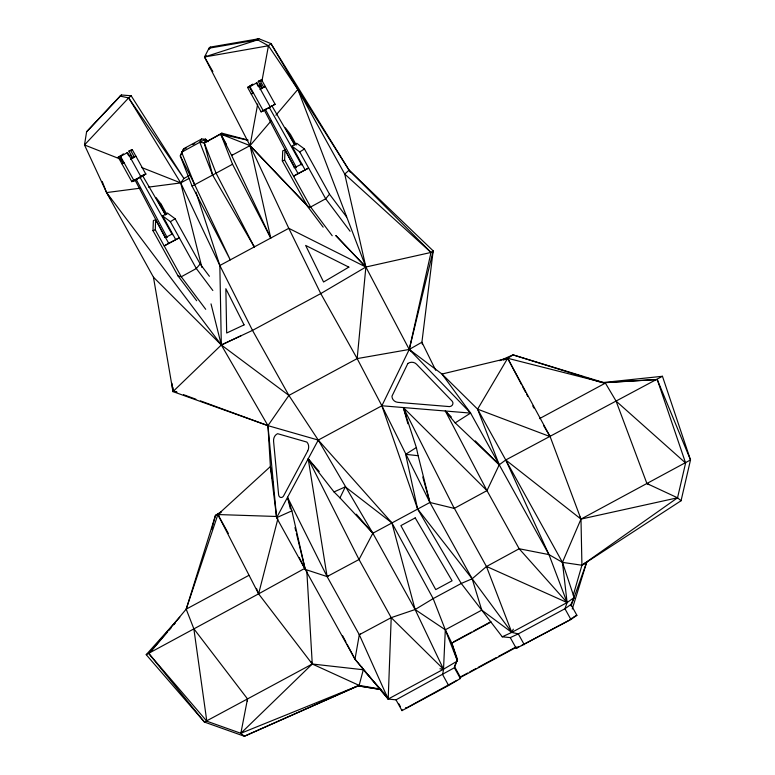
<?xml version="1.0" encoding="UTF-8"?>
<svg xmlns="http://www.w3.org/2000/svg" width="775" height="775" viewBox="0 0 775 775"><rect width="100%" height="100%" fill="white"/><g stroke="black" fill="none" stroke-linecap="round" stroke-linejoin="round"><path stroke-width="1.16" d="M196.676 300.729L178.114 276.026L152.985 230.659L153.353 220.565L155.639 219.742L168.718 243.34L164.193 245.937L179.306 237.789L168.718 243.34M205.724 309.312L181.273 276.772L155.281 229.826L155.639 219.742M323.175 227.172L307.472 206.266L282.342 160.9L282.71 150.815L284.997 149.982L298.065 173.59L293.551 176.177L308.663 168.03L298.065 173.59M332.204 235.736L310.63 207.012L284.628 160.076L284.997 149.982M491.088 621.996L451.825 643.173L457.434 660.978L443.523 669.212L388.188 699.05L359.309 634.715L327.108 576.581L308.198 458.839L359.019 559.511L391.21 617.646L388.188 699.05L396.006 699.835L454.382 667.74L457.521 659.457L451.825 643.173L445.305 629.794L415.109 609.538L372.853 533.239L318.263 440.074L288.891 395.415L252.505 330.392L219.838 265.505L180.72 182.919L128.64 97.921L120.125 96.081L86.606 131.779L84.494 144.954L106.582 192.578L153.46 277.208L221.321 344.982L288.891 395.415L357.159 358.602L409.248 349.457L421.91 342.23L433.167 250.858L349.118 170.19L297.852 89.425L268.45 45.754L257.639 39.845L209.037 48.186L204.513 57.001L250.034 145.623L288.794 228.325L320.763 293.58L357.159 358.602L381.872 405.771L429.912 502.471L472.169 578.77L511.762 632.41L518.291 633.892L564.946 608.733L570.913 604.51L574.188 597.554L562.447 562.359L477.603 409.161L441.983 374.034L409.248 349.457L365.877 267.026L297.852 89.425L270.959 43.565L258.889 38.75L210.277 47.101L209.037 48.186M396.006 699.835L401.983 710.627L448.628 685.468L442.661 674.686L443.523 669.212L445.305 629.794L481.759 610.138L511.762 632.41L567.106 602.562L574.188 597.554M401.983 710.627L402.041 709.59M405.645 707.788L405.616 708.428L456.737 680.392M448.628 685.468L460.36 678.532L460.427 677.253L454.45 666.461L455.768 663.458M247.312 701.336L247.516 698.924L193.847 628.777L186.194 609.16L215.469 515.356L221.572 511.558M357.159 358.602L365.877 267.026L344.73 174.065L297.852 89.425L275.91 115.223M102.222 181.505L106.582 192.578L221.321 344.982L267.956 425.649L270.397 466.56L276.607 517.7L354.989 659.215L388.188 699.05L354.989 659.215L359.309 634.715L360.482 634.076M248.174 140.13L221.815 133.155L220.749 134.085L232.529 164.242L270.746 238.061L250.034 145.623L257.707 104.015M261.873 81.423L268.45 45.754L270.959 43.565L350.319 172.292M380.583 689.111L359.135 685.391L244.358 736.25L240.851 733.295L247.516 698.924L312.267 664.01L363.301 669.755L384.352 693.441M410.895 351.211L409.248 349.457L431.016 252.447L433.167 250.858L409.248 349.457L381.872 405.771L318.263 440.074L276.607 517.7L291.875 510.851L287.544 497.317L327.108 576.581L359.019 559.511L372.853 533.239L429.912 502.471L454.257 508.4L486.971 490.623L499.236 464.797L505.746 459.982L662.451 376.282L690.506 459.943L681.051 500.757L581.928 565.246L573.238 595.219M359.309 634.715L391.21 617.646L415.109 609.538L433.167 598.61L461.261 583.468L472.169 578.77L486.458 566.535L519.173 548.758L548.971 554.609L562.447 562.359L581.928 565.246L677.544 497.802L685.604 463.014L657.239 379.508L601.981 382.656L662.451 376.282M277.857 518.892L258.598 593.853L146.213 654.672L204.435 722.067L244.358 736.25L359.135 685.391L363.301 669.755L361.547 666.587M211.73 529.325L215.469 515.356L220.943 512.624M572.27 609.005L586.714 562.146L581.928 565.246L580.988 519.095L550.143 436.635L507.664 358.273L441.983 374.034L470.599 413.094L548.971 554.609L567.106 602.562L564.946 608.733L570.923 619.516L516.257 648.384L510.279 637.602L502.248 636.808L461.261 583.468L417.599 508.981L381.872 405.771L470.599 413.094L409.248 349.457M247.516 698.924L204.435 722.067L148.907 653.645L186.194 609.16L217.882 514.542L270.397 466.56L271.55 473.699M571.088 605.972L586.714 562.146M186.349 148.025L184.237 149.158L183.723 148.664L180.284 155.911L192.064 186.068L230.272 259.877L194.709 184.721L180.284 155.911L183.723 148.664L201.655 138.996L205.627 139.287L208.136 141.718M207.361 141.583L205.627 139.287L204.271 142.968L212.641 175.053L254.258 246.944L253.231 244.774M209.337 49.309L210.277 47.101M562.582 564.733L562.447 562.359L580.988 519.095L690.506 459.943L657.239 379.508L603.124 382.802M502.248 636.808L511.762 632.41L513.312 629.174M356.297 514.183L372.853 533.239L339.973 497.87L345.321 486.865L391.898 522.844L433.167 598.61L457.434 660.978M182.232 152.588L181.641 152.229L199.814 142.261L201.655 138.996M562.447 562.359L567.106 602.562L519.173 548.758L486.971 490.623L445.344 411.012L455.187 422.869L499.236 464.797L477.603 409.161L507.664 358.273L513.05 354.882L605.401 383.102L616.067 401.082L646.922 483.542L649.053 484.617M439.938 668.806L443.523 669.212L415.109 609.538L391.898 522.844L318.263 440.074L267.956 425.649L172.961 391.608L173.377 390.949L176.845 391.985M276.607 517.7L267.956 425.649L288.891 395.415M148.432 187.124L180.72 182.919L183.907 178.473L189.119 175.654M232.171 154.709L231.628 155.465L270.746 238.061M181.641 152.229L194.709 184.721L192.064 186.068M175.722 239.562L162.653 215.963L167.371 213.009L175.102 218.734L200.153 263.965L196.327 268.528L181.273 276.772L178.114 276.026M305.079 169.812L292.001 146.204L296.728 143.259L304.459 148.974L329.511 194.215L325.684 198.778L310.63 207.012L307.472 206.266M194.709 184.721L212.641 175.053L199.814 142.261L204.271 142.968L220.749 134.085L231.628 155.465L250.034 145.623L271.202 120.755M167.613 631.916L148.907 653.645L206.818 721.205L240.851 733.295L359.135 685.391L312.267 664.01L258.598 593.853L217.882 514.542L277.266 516.508M169.173 630.114L171.507 627.392M173.852 624.679L175.412 622.868M146.213 654.672L179.79 617.229M131.13 95.751L128.64 97.921L183.907 178.473L131.13 95.751L121.365 94.996L86.606 131.779M128.64 97.921L84.494 144.954L119.176 158.633M240.851 733.295L312.267 664.01L306.813 570.991M153.46 277.208L172.961 391.608L221.321 344.982L241.044 335.73M120.125 96.081L121.365 94.996M206.169 55.558L204.513 57.001L212.854 71.581M122.963 154.225L123.477 154.041L118.246 157.17L131.779 181.612L134.065 180.778L145.797 174.055L132.263 149.614L128.912 151.106L132.525 157.645L135.877 156.153L130.646 159.292L134.307 157.005L130.684 150.466L128.912 151.106M516.257 648.384L519.018 646.428M569.625 619.826L572.386 617.878M570.923 619.516L576.891 615.302L570.913 604.51M481.759 610.138L472.169 578.77L417.599 508.981L405.654 454.324L416.349 447.533L403.329 407.543L486.971 490.623M455.187 422.869L470.599 413.094M165.55 215.024L142.484 175.499L134.065 180.778L120.532 156.347L121.597 155.678M129.047 156.007L130.558 155.058L132.351 158.129M247.593 87.42L252.834 84.281L247.593 87.42L261.136 111.862L275.144 104.296L261.611 79.864L258.259 81.356L261.882 87.895L265.234 86.403L260.003 89.532L260.516 89.348M263.423 111.028L249.889 86.587L250.945 85.928M258.395 86.258L259.916 85.308L261.708 88.369M144.266 174.608L145.797 174.055L131.779 181.612L133.668 180.43M134.065 180.778L136.051 179.19L167.177 237.528M142.087 175.77L143.501 174.888M261.136 111.862L263.016 110.68M294.267 167.274L264.149 109.895L269.39 107.628L271.841 105.749L294.839 145.157M162.653 215.963L170.384 221.679L175.102 218.734M292.001 146.204L299.741 151.929L304.459 148.974M511.762 632.41L486.458 566.535L454.373 508.332M486.574 566.467L567.106 602.562M431.016 252.447L344.73 174.065L349.118 170.19L431.016 252.447L365.877 267.026L320.763 293.58L252.505 330.392L221.321 344.982L211.023 303.877M212.641 175.053L232.529 164.242M304.517 568.521L258.598 593.853L256.477 588.409M130.684 150.466L132.263 149.614M258.259 81.356L261.611 79.864M120.532 156.347L127.546 152.568L141.079 177M249.889 86.587L256.893 82.809L270.427 107.25M123.438 162.866L118.246 157.17L119.815 156.327L123.438 162.866L121.859 163.709L124.155 162.886M192.675 144.605L194.787 143.472M131.779 181.612L136.216 179.442M221.815 133.155L204.271 142.968L216.051 173.125L254.258 246.944M141.563 167.468L180.72 182.919L189.071 178.415M165.521 237.586L172.534 233.798M301.892 164.048L294.161 167.807M221.321 344.982L219.838 265.505L288.794 228.325L365.877 267.026L335.875 235.59M186.194 609.16L248.823 575.389M539.468 418.655L605.401 383.102L507.664 358.273L503.246 360.142M328.28 575.941L327.108 576.581L305.243 569.412L299.228 557.545M453.656 641.778L471.636 632.08M473.748 630.947L490.672 621.821M460.224 677.05L467.645 673.039M469.766 671.896L476.131 668.467M478.252 667.323L496.281 657.597M498.403 656.454L515.365 647.309M459.701 677.844L517.032 646.922M568.705 620.484L521.381 645.614M199.814 142.261L205.627 139.287L206.935 141.312L205.627 139.297M573.674 616.939L576.891 615.302M142.242 175.789L145.797 174.055M510.279 637.602L518.291 633.892L524.268 644.684M319.232 471.539L308.198 458.839L334.025 491.931L345.321 486.865M499.73 360.695L513.05 354.882L583.507 376.882M256.38 82.993L256.893 82.809M258.811 85.705L259.916 85.308M253.512 93.126L251.216 93.959L252.795 93.107L249.172 86.567M127.023 152.752L127.546 152.568M129.454 155.465L130.558 155.058M273.623 104.858L275.144 104.296M282.342 160.9L284.628 160.076M152.985 230.659L155.281 229.826M164.813 237.567L166.586 236.917M255.43 39.825L258.889 38.75L257.639 39.845L204.513 57.001L268.45 45.754M548.971 554.609L505.746 459.982L580.988 519.095L677.544 497.802L681.051 500.757M140.062 188.209L106.582 192.578L111.096 199.63M405.654 454.324L418.142 455.719L429.912 502.471L422.782 477.003M381.319 689.585L357.517 685.749L381.077 689.605M226.465 144.392L220.749 134.085L247.041 140.042M585.813 377.599L600.828 382.288M173.377 390.949L176.748 392.189M183.51 394.669L195.891 399.212M200.396 400.869L267.956 425.649M477.603 409.161L550.143 436.635L543.624 425.649M220.749 134.085L250.034 145.623L309.206 207.642M646.922 483.542L677.544 497.802M616.067 401.082L685.604 463.014M391.21 617.646L443.523 669.212M334.025 491.931L339.973 497.87M445.344 411.012L451.331 416.989M475.288 440.888L499.236 464.797M308.518 207.061L250.034 145.623M335.953 235.736L365.877 267.026M385.921 695.194L388.256 697.82M166.828 214.501L161.161 204.271L156.075 197.586L165.23 214.123M219.344 516.46L217.882 514.542L228.325 533.394M329.511 194.215L346.599 216.952M350.097 231.26L325.684 198.778L299.741 151.929M200.153 263.965L209.405 276.287M212.844 290.509L196.327 268.528L170.384 221.679M134.966 179.897L164.939 237.082M265.563 109.692L296.515 167.729M301.659 164.949L269.39 107.628M172.331 234.757L140.033 177.378M296.302 144.954L290.518 134.521L285.433 127.836L294.587 144.363M260.042 80.707L263.655 87.246M256.893 83.933L258.453 86.732M454.382 667.74L460.36 678.532M127.546 153.682L128.582 155.552M398.776 703.71L400.413 706.645M521.614 384.758L507.664 358.273L508.671 360.472M522.728 386.88L525.518 392.169M526.642 394.291L527.756 396.412M532.774 405.945L533.888 408.057M342.608 635.723L345.979 642.136M347.113 644.267L354.989 659.215M311.153 661.86L312.267 664.01M454.257 508.4L403.329 407.543L407.873 423.751M435.715 370.305L421.91 342.23L422.482 344.546M580 516.915L580.988 519.095M260.419 83.778L261.882 87.895M196.007 192.181L219.838 265.505M161.161 204.271L161.762 206.605M180.72 182.919L201.907 267.472M287.544 497.317L290.402 508.942M294.975 527.552L295.827 531.04M296.399 533.365L305.243 569.412L291.875 510.851M416.349 447.533L418.142 455.719M271.938 476.082L272.316 478.466M272.897 482.031L273.275 484.414M193.847 628.777L206.818 721.205M172.912 387.384L173.222 389.767M171.905 383.228L172.961 391.608M407.873 363.446L391.966 396.18A6.965 6.413 -17.7 0 0 397.904 402.351L449.49 406.604A3.488 3.207 -17.7 0 0 452.135 401.15L416.475 364.153A6.607 6.074 -17.7 0 0 407.873 363.446M307.694 450.992L283.485 496.116A3.488 2.78 -78.7 0 1 280.54 497.405A3.488 2.78 -78.7 0 1 278.613 494.721L273.575 441.217A6.597 5.27 -78.7 0 1 277.615 433.69L306.861 442.079A6.927 5.522 -78.7 0 1 307.694 450.992M348.847 267.133L323.562 282.003L305.65 245.433L348.847 267.133M415.216 517.894L400.888 525.615L435.734 589.601L452.077 580.785L415.216 517.894M244.067 324.88L226.678 333.017L225.854 288.707L244.067 324.88"/></g></svg>
